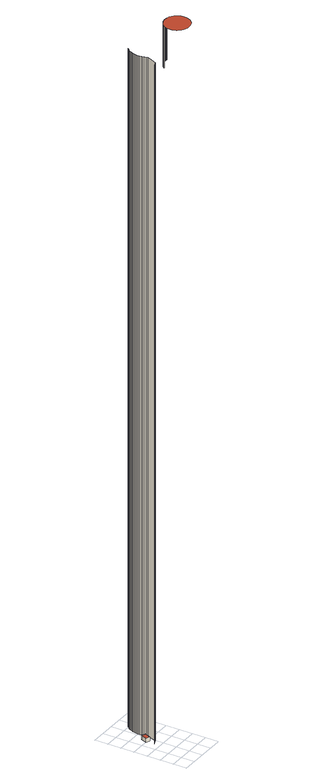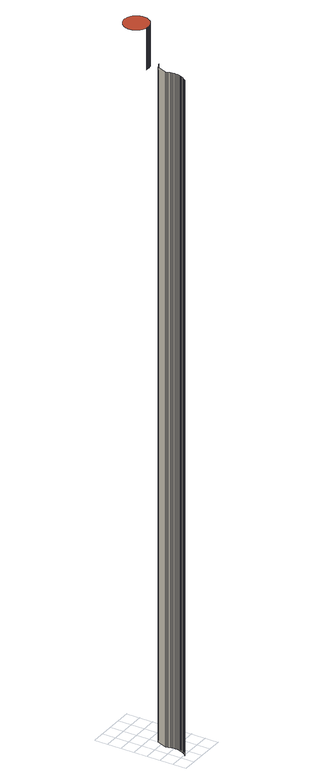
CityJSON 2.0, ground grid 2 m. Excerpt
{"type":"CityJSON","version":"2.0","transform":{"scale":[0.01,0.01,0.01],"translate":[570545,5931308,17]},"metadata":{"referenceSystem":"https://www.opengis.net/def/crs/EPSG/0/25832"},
"CityObjects":{
"building1":{"type":"Building","attributes":{"Grundfläche 2D":"4668.682245","Grundhöhe NN":"5.746"},"children":["building1-1"],"geometry":[{"type":"MultiSurface","lod":"3","boundaries":[[[0,1,2,3]],[[1,4,5,2]],[[6,5,4]],[[4,7,8,6]],[[7,9,10,8]],[[11,12,13,14]],[[9,15,16,10]],[[17,18,12,11]],[[15,19,20,16]],[[21,22,18,17]],[[19,23,24,25,20]],[[21,26,27,28,29,22]],[[23,30,31,24]],[[32,33,28,27]],[[30,34,35,31]],[[34,36,37,35]],[[38,39,40,41,42,43,44,45,46,47,48,49,50,51,52,36,34,30,23,19,15,9,7,4,1,0,53,54,55,56,57,58,59,60,61,62,63,64,65,66,67,68,69,70,71,72,73,74,75,76,77,78,79,80,81,82,83,84,85,86,87,88,89,90,91,92,93,94,95,96,97,98,99,100,101,102,103,104,105,106,107,108,109,110,111,112,113,114,115,116,117,118,119,120,121,122]],[[36,52,123,37]],[[52,51,124,123]],[[51,50,125,126,124]],[[50,49,127,125]],[[32,128,129,130,131,33]],[[49,48,132,127]],[[133,132,48]],[[48,47,134,133]],[[47,46,135,134]],[[46,45,136,135]],[[137,138,139,140]],[[140,139,141,142]],[[143,144,138,137]],[[45,44,145,136]],[[142,141,146,147]],[[148,149,144,143]],[[147,146,130,129]],[[150,151,149,148]],[[152,153,151,150]],[[154,155,153,152]],[[156,157,155,154]],[[158,159,157,156]],[[160,159,158]],[[161,162,160,158]],[[163,164,162,161]],[[165,166,164,163]],[[167,168,166,165]],[[169,168,167]],[[170,171,169,167]],[[172,173,171,170]],[[174,175,173,172]],[[176,177,175,174]],[[178,179,177,176]],[[180,181,179,178]],[[182,183,181,180]],[[184,185,183,182]]],"semantics":{"surfaces":[{"type":"WallSurface"},{"type":"RoofSurface"}],"values":[0,0,0,0,0,0,0,0,0,0,0,0,0,0,0,0,1,0,0,0,0,0,0,0,0,0,0,0,0,0,0,0,0,0,0,0,0,0,0,0,0,0,0,0,0,0,0,0,0,0,0,0,0]}}]},
"building1-1":{"type":"BuildingInstallation","parents":["building1"],"geometry":[{"type":"MultiSurface","lod":"3","boundaries":[[[186,187,188,189]],[[190,191,187,186]],[[191,192,188,187]],[[192,193,189,188]],[[193,190,186,189]]],"semantics":{"surfaces":[{"type":"RoofSurface"},{"type":"WallSurface"}],"values":[0,1,1,1,1]}}]}
},
"vertices":[
[140,346,10891],[147,358,10891],[147,358,10260],[140,346,10260],[155,368,10891],[155,368,10260],[156,369,10260],[164,378,10891],[164,378,10260],[174,387,10891],[174,387,10260],[145,497,10260],[145,497,43],[131,489,43],[131,489,10260],[184,396,10891],[184,396,10260],[158,504,10260],[158,504,43],[195,404,10891],[195,404,10260],[172,511,10260],[172,511,43],[206,410,10891],[207,411,10260],[206,410,10260],[181,514,10260],[186,516,10260],[186,516,43],[181,514,43],[218,416,10891],[218,416,10260],[199,521,10260],[199,521,43],[230,422,10891],[230,422,10260],[241,426,10891],[241,426,10260],[402,402,10891],[392,409,10891],[382,414,10891],[372,419,10891],[362,423,10891],[352,426,10891],[342,429,10891],[332,431,10891],[322,433,10891],[311,434,10891],[300,434,10891],[289,434,10891],[277,433,10891],[265,432,10891],[253,429,10891],[133,335,10891],[128,323,10891],[123,311,10891],[119,299,10891],[116,287,10891],[114,275,10891],[113,263,10891],[112,252,10891],[113,240,10891],[114,229,10891],[115,218,10891],[117,208,10891],[120,198,10891],[123,189,10891],[126,179,10891],[131,169,10891],[136,159,10891],[142,149,10891],[148,140,10891],[156,130,10891],[164,121,10891],[173,113,10891],[182,104,10891],[193,97,10891],[204,90,10891],[215,83,10891],[227,78,10891],[240,74,10891],[253,70,10891],[266,67,10891],[279,65,10891],[292,64,10891],[305,64,10891],[318,66,10891],[331,67,10891],[343,70,10891],[355,74,10891],[367,78,10891],[378,83,10891],[388,88,10891],[398,94,10891],[407,100,10891],[416,107,10891],[423,114,10891],[431,121,10891],[438,128,10891],[444,137,10891],[451,145,10891],[456,155,10891],[462,164,10891],[467,175,10891],[471,186,10891],[475,198,10891],[478,210,10891],[481,222,10891],[482,235,10891],[483,248,10891],[482,261,10891],[481,274,10891],[479,288,10891],[476,300,10891],[471,313,10891],[466,325,10891],[460,337,10891],[454,349,10891],[446,359,10891],[438,370,10891],[430,379,10891],[421,387,10891],[411,395,10891],[253,429,10260],[265,432,10260],[278,433,10260],[277,433,10260],[289,434,10260],[251,640,10260],[266,674,10260],[266,674,43],[251,640,43],[300,434,10260],[301,434,10260],[311,434,10260],[322,433,10260],[332,431,10260],[246,729,10260],[246,729,43],[250,714,43],[250,714,10260],[255,700,43],[255,700,10260],[243,744,10260],[243,744,43],[342,429,10260],[260,687,43],[260,687,10260],[240,759,10260],[240,759,43],[238,775,10260],[238,775,43],[237,791,10260],[237,791,43],[237,807,10260],[237,807,43],[238,824,10260],[238,824,43],[240,840,10260],[240,839,43],[240,840,43],[242,857,10260],[242,857,43],[246,873,10260],[246,873,43],[251,890,10260],[251,890,43],[256,906,10260],[256,905,43],[256,906,43],[263,921,10260],[263,921,43],[271,937,10260],[271,937,43],[279,952,10260],[279,952,43],[288,966,10260],[288,966,43],[298,980,10260],[298,980,43],[309,993,10260],[309,993,43],[320,1005,10260],[320,1005,43],[332,1016,10260],[332,1016,43],
[156,577,104],[192,666,104],[134,689,104],[98,600,104],[156,577,43],[192,666,43],[134,689,43],[98,600,43]
]}
